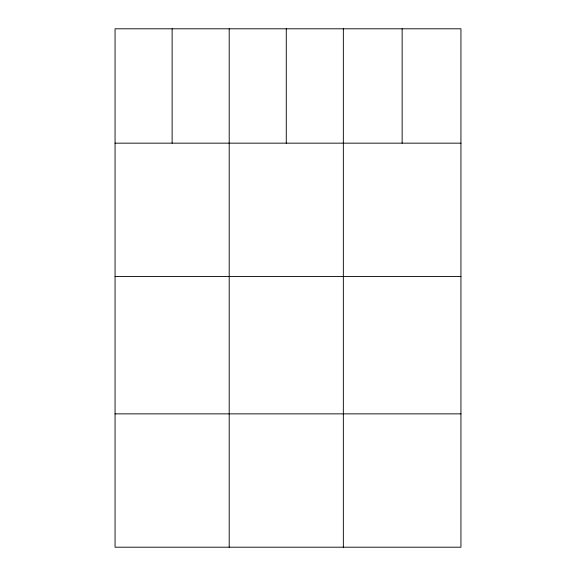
<?xml version="1.0" encoding="UTF-8"?>
<svg xmlns="http://www.w3.org/2000/svg" width="576" height="576" viewBox="0 0 576 576"><rect width="100%" height="100%" fill="white"/><g stroke="black" fill="none" stroke-linecap="round" stroke-linejoin="round"><path stroke-width="0.86" d="M460.944 143.158L460.944 547.2L115.056 547.2L115.056 28.8L460.944 28.8L460.944 143.158L115.056 143.158M115.056 276.494L460.944 276.494M115.056 413.863L460.944 413.863M402.142 28.8L402.142 143.158M343.339 28.8L343.339 547.2M286.272 28.8L286.272 143.158M229.198 28.8L229.198 547.2M172.13 28.8L172.13 143.158"/></g></svg>
